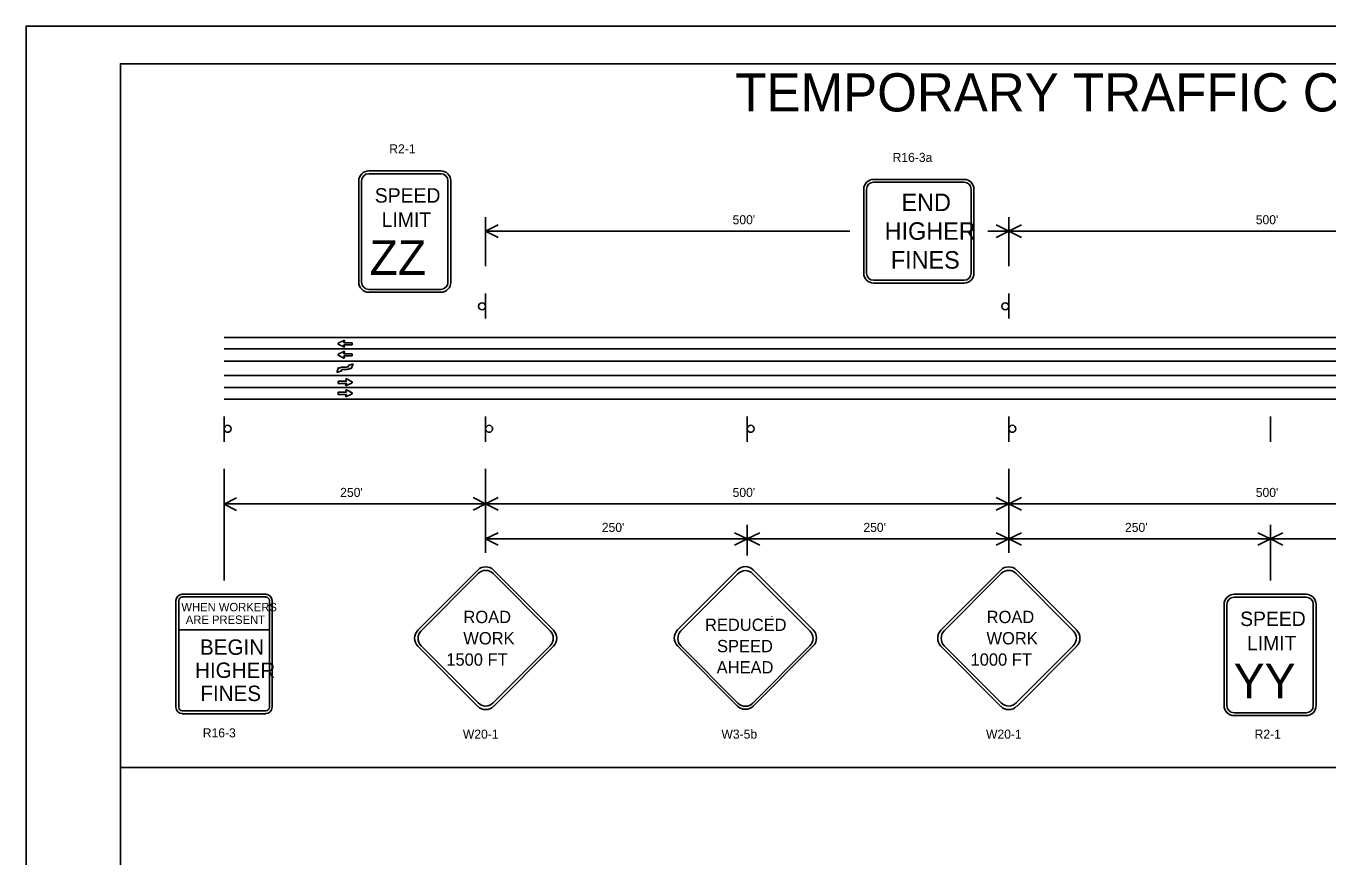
# Model space of a CAD drawing. Extents: x 0 to 34, y 0 to 22.
# Drawn here: x 0 to 17.23, y 11 to 22 of the extents above; entities that cross this region are included whole.
import ezdxf

# ---------------------------------------------------------------- set-up
doc = ezdxf.new("R2010")
doc.units = 0
for name, color, linetype in [('ANNO-SHT', 7, 'Continuous'), ('Level 1', 7, 'Continuous'), ('Level 40', 7, 'Continuous'), ('PlotBorder', 7, 'Continuous'), ('SHADE-GENERIC', 7, 'Continuous'), ('SHT-BNDRY', 7, 'Continuous'), ('SHT-FENCE', 7, 'Continuous')]:
    doc.layers.add(name, color=color, linetype=linetype)

msp = doc.modelspace()

# ---------------------------------------------------------------- linework, layer by layer
at = {"layer": 'Level 1'}
for p, q in [((4.536, 20.082), (4.539, 20.082)), ((4.536, 20.045), (4.539, 20.045)), ((4.539, 20.082), (5.493, 20.082)), ((4.539, 20.045), (5.493, 20.045)), ((4.403, 18.614), (4.403, 19.953)), ((4.44, 18.614), (4.44, 19.953)), ((5.584, 19.953), (5.584, 18.614)), ((5.621, 19.953), (5.621, 18.614)), ((11.087, 18.727), (11.087, 19.839)), ((11.124, 18.727), (11.124, 19.839)), ((11.216, 19.969), (12.416, 19.969)), ((11.216, 19.932), (12.416, 19.932)), ((12.508, 19.839), (12.508, 18.727)), ((12.545, 19.839), (12.545, 18.727)), ((6.082, 19.469), (6.082, 18.82)), ((13.006, 19.469), (13.006, 18.82)), ((6.082, 19.285), (6.082, 19.283)), ((6.082, 19.285), (6.082, 19.283)), ((6.082, 19.283), (10.903, 19.283)), ((12.729, 19.283), (26.854, 19.283)), ((13.006, 19.285), (13.006, 19.283)), ((13.006, 19.285), (13.006, 19.283)), ((12.416, 18.635), (11.216, 18.635)), ((5.493, 18.514), (4.539, 18.514)), ((5.493, 18.476), (4.539, 18.476)), ((6.082, 18.127), (6.082, 18.461)), ((12.416, 18.597), (11.216, 18.597)), ((13.006, 18.127), (13.006, 18.461)), ((2.621, 17.878), (26.854, 17.878)), ((4.132, 17.801), (4.207, 17.838)), ((4.132, 17.788), (4.207, 17.751)), ((4.203, 17.836), (4.203, 17.836)), ((4.216, 17.828), (4.206, 17.813)), ((4.216, 17.761), (4.206, 17.776)), ((4.314, 17.808), (4.208, 17.808)), ((4.314, 17.781), (4.208, 17.781)), ((4.314, 17.808), (4.314, 17.781)), ((2.621, 17.725), (26.854, 17.725)), ((4.132, 17.655), (4.207, 17.692)), ((4.132, 17.642), (4.207, 17.604)), ((4.203, 17.69), (4.203, 17.69)), ((4.216, 17.682), (4.206, 17.667)), ((4.216, 17.614), (4.206, 17.63)), ((4.314, 17.662), (4.208, 17.662)), ((4.314, 17.635), (4.208, 17.635)), ((4.314, 17.662), (4.314, 17.635)), ((2.621, 17.565), (26.854, 17.565)), ((2.621, 17.373), (26.854, 17.373)), ((4.132, 17.298), (4.238, 17.298)), ((4.132, 17.298), (4.132, 17.27)), ((4.132, 17.27), (4.238, 17.27)), ((4.23, 17.318), (4.24, 17.303)), ((4.23, 17.251), (4.24, 17.266)), ((4.314, 17.291), (4.239, 17.328)), ((4.314, 17.278), (4.239, 17.24)), ((4.243, 17.326), (4.243, 17.326)), ((2.621, 17.217), (26.854, 17.217)), ((2.621, 17.06), (26.854, 17.06)), ((4.132, 17.152), (4.238, 17.152)), ((4.132, 17.152), (4.132, 17.124)), ((4.132, 17.124), (4.238, 17.124)), ((4.23, 17.172), (4.24, 17.156)), ((4.23, 17.104), (4.24, 17.12)), ((4.314, 17.144), (4.239, 17.182)), ((4.314, 17.132), (4.239, 17.094)), ((4.243, 17.18), (4.243, 17.18)), ((2.621, 16.83), (2.621, 16.496)), ((6.082, 16.83), (6.082, 16.496)), ((9.544, 16.83), (9.544, 16.496)), ((13.006, 16.83), (13.006, 16.496)), ((16.468, 16.83), (16.468, 16.496)), ((2.621, 16.137), (2.621, 14.66)), ((6.082, 16.137), (6.082, 15.025)), ((13.006, 16.137), (13.006, 15.025)), ((2.621, 15.673), (2.621, 15.672)), ((2.621, 15.673), (26.854, 15.673)), ((6.082, 15.675), (6.082, 15.673)), ((7.006, 15.675), (7.006, 15.673)), ((7.006, 15.675), (7.006, 15.673)), ((7.006, 15.675), (7.006, 15.673)), ((13.006, 15.675), (13.006, 15.673)), ((9.544, 15.395), (9.544, 14.992)), ((16.468, 15.395), (16.468, 14.662)), ((6.082, 15.21), (26.854, 15.21)), ((9.544, 15.212), (9.544, 15.21)), ((13.006, 15.212), (13.006, 15.21)), ((5.184, 14.001), (5.978, 14.798)), ((5.229, 13.995), (5.983, 14.752)), ((6.182, 14.752), (6.936, 13.995)), ((6.187, 14.798), (6.981, 14.001)), ((9.416, 14.802), (8.622, 14.005)), ((9.421, 14.75), (8.667, 13.993)), ((10.374, 13.993), (9.62, 14.75)), ((10.419, 14.005), (9.625, 14.802)), ((12.108, 14.001), (12.902, 14.798)), ((12.153, 13.995), (12.907, 14.752)), ((13.106, 14.752), (13.86, 13.995)), ((13.111, 14.798), (13.905, 14.001)), ((2.067, 14.479), (3.174, 14.479)), ((15.988, 14.477), (15.992, 14.477)), ((15.992, 14.477), (16.945, 14.477)), ((1.984, 12.981), (1.984, 14.395)), ((2.02, 12.981), (2.02, 14.395)), ((2.067, 14.442), (3.174, 14.442)), ((3.221, 14.395), (3.221, 12.981)), ((3.258, 14.395), (3.258, 12.981)), ((15.856, 13.008), (15.856, 14.348)), ((15.892, 13.008), (15.892, 14.348)), ((15.988, 14.439), (15.992, 14.439)), ((15.992, 14.439), (16.945, 14.439)), ((17.036, 14.348), (17.036, 13.008)), ((17.073, 14.348), (17.073, 13.008)), ((9.87, 14.182), (9.871, 14.181)), ((9.87, 14.182), (9.871, 14.181)), ((2.02, 14.006), (3.221, 14.006)), ((5.978, 12.994), (5.184, 13.791)), ((5.983, 13.039), (5.229, 13.796)), ((6.936, 13.796), (6.182, 13.039)), ((6.981, 13.791), (6.187, 12.994)), ((8.622, 13.795), (9.416, 12.998)), ((8.667, 13.794), (9.421, 13.037)), ((9.62, 13.037), (10.374, 13.794)), ((9.625, 12.998), (10.419, 13.795)), ((12.902, 12.994), (12.108, 13.791)), ((12.907, 13.039), (12.153, 13.796)), ((13.86, 13.796), (13.106, 13.039)), ((13.905, 13.791), (13.111, 12.994)), ((3.174, 12.934), (2.067, 12.934)), ((3.174, 12.897), (2.067, 12.897)), ((16.945, 12.908), (15.992, 12.908)), ((16.945, 12.871), (15.992, 12.871)), ((1.25, 12.186), (28.247, 12.186))]:
    msp.add_line(p, q, dxfattribs=at)
for points in [[(6.249, 19.367), (6.082, 19.283), (6.249, 19.2)], [(6.249, 19.367), (6.082, 19.283), (6.249, 19.2)], [(12.84, 19.2), (13.006, 19.283), (12.84, 19.367)], [(13.173, 19.367), (13.006, 19.283), (13.173, 19.2)], [(13.173, 19.367), (13.006, 19.283), (13.173, 19.2)], [(2.787, 15.755), (2.621, 15.672), (2.787, 15.588)], [(5.916, 15.59), (6.082, 15.673), (5.916, 15.757)], [(6.249, 15.757), (6.082, 15.673), (6.249, 15.59)], [(12.84, 15.59), (13.006, 15.673), (12.84, 15.757)], [(13.173, 15.757), (13.006, 15.673), (13.173, 15.59)], [(6.249, 15.293), (6.082, 15.21), (6.249, 15.127)], [(9.378, 15.127), (9.544, 15.21), (9.378, 15.293)], [(9.711, 15.293), (9.544, 15.21), (9.711, 15.127)], [(12.84, 15.127), (13.006, 15.21), (12.84, 15.293)], [(13.173, 15.293), (13.006, 15.21), (13.173, 15.127)], [(16.302, 15.127), (16.468, 15.21), (16.302, 15.293)], [(16.634, 15.293), (16.468, 15.21), (16.634, 15.127)]]:
    msp.add_lwpolyline(points, dxfattribs=at)
for centre, major_axis, start_param, end_param in [((4.536, 19.949), (0, -0.133), 3.141593, 4.712389), ((4.536, 19.949), (0, -0.0957), 3.141593, 4.712389), ((5.489, 19.949), (0, 0.133), 4.712389, 6.283185), ((5.489, 19.949), (0, 0.0957), 4.712389, 6.283185), ((11.216, 19.839), (0, -0.13), 3.141593, 4.712389), ((11.216, 19.839), (0, -0.0927), 3.141593, 4.712389), ((12.416, 19.839), (0, 0.13), 4.712389, 6.283185), ((12.416, 19.839), (0, 0.0927), 4.712389, 6.283185), ((4.536, 18.609), (0, -0.133), 4.712389, 6.283185), ((4.536, 18.609), (0, -0.0957), 4.712389, 6.283185), ((5.489, 18.609), (0, 0.0957), 3.141593, 4.712389), ((5.489, 18.609), (0, 0.133), 3.141593, 4.712389), ((11.216, 18.727), (0, -0.13), 4.712389, 6.283185), ((11.216, 18.727), (0, -0.0927), 4.712389, 6.283185), ((12.416, 18.727), (0, 0.0927), 3.141593, 4.712389), ((12.416, 18.727), (0, 0.13), 3.141593, 4.712389), ((4.135, 17.795), (0, -0.00695), 3.604777, 5.819581), ((4.208, 17.811), (0, -0.00278), 4.123532, 6.282975), ((4.208, 17.778), (0, -0.00278), 3.141383, 5.300826), ((4.21, 17.832), (0, 0.00695), 4.124176, 6.746623), ((4.21, 17.757), (0, -0.00695), 5.819328, 8.441774), ((4.135, 17.648), (0, -0.00695), 3.604777, 5.819581), ((4.208, 17.665), (0, -0.00278), 4.123532, 6.282975), ((4.208, 17.632), (0, -0.00278), 3.141383, 5.300826), ((4.21, 17.686), (0, 0.00695), 4.124176, 6.746623), ((4.21, 17.611), (0, -0.00695), 5.819328, 8.441774), ((4.236, 17.322), (0, -0.00695), 2.678155, 5.300602), ((4.236, 17.247), (0, -0.00695), 4.124596, 6.747043), ((4.238, 17.301), (0, 0.00278), 3.141803, 5.301246), ((4.238, 17.268), (0, 0.00278), 4.123952, 6.283395), ((4.311, 17.284), (0, -0.00695), 0.463604, 2.678408), ((4.236, 17.176), (0, -0.00695), 2.678155, 5.300602), ((4.236, 17.101), (0, -0.00695), 4.124596, 6.747043), ((4.238, 17.155), (0, 0.00278), 3.141803, 5.301246), ((4.238, 17.122), (0, 0.00278), 4.123952, 6.283395), ((4.311, 17.138), (0, -0.00695), 0.463604, 2.678408), ((6.083, 14.693), (0, 0.148), 5.497787, 7.068583), ((9.521, 14.697), (0, -0.148), 2.356194, 3.926991), ((13.006, 14.693), (0, 0.148), 5.497787, 7.068583), ((6.083, 14.653), (0, 0.141), 5.497787, 7.068583), ((9.521, 14.65), (0, -0.141), 2.356194, 3.926991), ((13.006, 14.653), (0, 0.141), 5.497787, 7.068583), ((2.067, 14.395), (0, 0.0834), 0, 1.570796), ((3.174, 14.395), (0, 0.0834), 4.712389, 6.283185), ((15.988, 14.344), (0, -0.133), 3.141593, 4.712389), ((16.941, 14.344), (0, 0.133), 4.712389, 6.283185), ((2.067, 14.395), (0, 0.0463), 0, 1.570796), ((3.174, 14.395), (0, 0.0463), 4.712389, 6.283185), ((15.988, 14.344), (0, -0.0957), 3.141593, 4.712389), ((16.941, 14.344), (0, 0.0957), 4.712389, 6.283185), ((5.289, 13.896), (0, -0.148), 3.926991, 5.497787), ((5.328, 13.896), (0, -0.141), 3.926991, 5.497787), ((6.837, 13.896), (0, 0.141), 3.926991, 5.497787), ((6.876, 13.896), (0, 0.148), 3.926991, 5.497787), ((8.727, 13.9), (0, -0.148), 3.926991, 5.497787), ((8.767, 13.893), (0, -0.141), 3.926991, 5.497787), ((10.275, 13.893), (0, 0.141), 3.926991, 5.497787), ((10.314, 13.9), (0, 0.148), 3.926991, 5.497787), ((12.213, 13.896), (0, -0.148), 3.926991, 5.497787), ((12.252, 13.896), (0, -0.141), 3.926991, 5.497787), ((13.76, 13.896), (0, 0.141), 3.926991, 5.497787), ((13.8, 13.896), (0, 0.148), 3.926991, 5.497787), ((2.067, 12.981), (0, -0.0834), 4.712389, 6.283185), ((2.067, 12.981), (0, -0.0463), 4.712389, 6.283185), ((3.174, 12.981), (0, -0.0463), 0, 1.570796), ((3.174, 12.981), (0, -0.0834), 0, 1.570796), ((6.083, 13.099), (0, 0.148), 2.356194, 3.926991), ((6.083, 13.139), (0, 0.141), 2.356194, 3.926991), ((9.521, 13.103), (0, -0.148), 5.497787, 7.068583), ((9.521, 13.136), (0, -0.141), 5.497787, 7.068583), ((13.006, 13.099), (0, 0.148), 2.356194, 3.926991), ((13.006, 13.139), (0, 0.141), 2.356194, 3.926991), ((15.988, 13.004), (0, -0.133), 4.712389, 6.283185), ((15.988, 13.004), (0, -0.0957), 4.712389, 6.283185), ((16.941, 13.004), (0, 0.0957), 3.141593, 4.712389), ((16.941, 13.004), (0, 0.133), 3.141593, 4.712389)]:
    msp.add_ellipse(centre, major_axis=major_axis, ratio=0.996122, start_param=start_param, end_param=end_param, dxfattribs=at)
for centre, major_axis in [((6.036, 18.289), (0, -0.0463)), ((12.96, 18.289), (0, -0.0463)), ((2.667, 16.668), (0, 0.0463)), ((6.129, 16.668), (0, 0.0463)), ((9.591, 16.668), (0, 0.0463)), ((13.053, 16.668), (0, 0.0463))]:
    msp.add_ellipse(centre, major_axis=major_axis, ratio=0.996122, dxfattribs=at)
at = {"layer": 'Level 40'}
for p, q in [((4.113, 17.413), (4.137, 17.48)), ((4.113, 17.413), (4.137, 17.48)), ((4.137, 17.48), (4.148, 17.469)), ((4.137, 17.48), (4.148, 17.469)), ((4.195, 17.486), (4.246, 17.486)), ((4.195, 17.486), (4.246, 17.486))]:
    msp.add_line(p, q, dxfattribs=at)
msp.add_ellipse((4.195, 17.408), major_axis=(0, 0.0782), ratio=0.996122, start_param=6.278143, end_param=6.939045, dxfattribs=at)
msp.add_ellipse((4.195, 17.408), major_axis=(0, 0.0782), ratio=0.996122, start_param=6.278143, end_param=6.939045, dxfattribs=at)
at = {"layer": 'PlotBorder'}
msp.add_lwpolyline([(0, 0), (34, 0), (34, 22), (0, 22)], close=True, dxfattribs=at)
at = {"layer": 'SHADE-GENERIC'}
for p, q in [((4.207, 17.838), (4.132, 17.801)), ((4.132, 17.788), (4.207, 17.751)), ((4.206, 17.813), (4.216, 17.828)), ((4.216, 17.761), (4.206, 17.776)), ((4.314, 17.808), (4.208, 17.808)), ((4.208, 17.781), (4.314, 17.781)), ((4.314, 17.781), (4.314, 17.808)), ((4.207, 17.692), (4.132, 17.655)), ((4.132, 17.642), (4.207, 17.604)), ((4.206, 17.667), (4.216, 17.682)), ((4.216, 17.614), (4.206, 17.63)), ((4.314, 17.662), (4.208, 17.662)), ((4.208, 17.635), (4.314, 17.635)), ((4.314, 17.635), (4.314, 17.662)), ((4.113, 17.413), (4.137, 17.48)), ((4.18, 17.436), (4.113, 17.413)), ((4.137, 17.48), (4.148, 17.469)), ((4.169, 17.447), (4.18, 17.436)), ((4.195, 17.486), (4.246, 17.486)), ((4.246, 17.455), (4.195, 17.455)), ((4.261, 17.505), (4.328, 17.527)), ((4.272, 17.494), (4.261, 17.505)), ((4.305, 17.46), (4.294, 17.471)), ((4.328, 17.527), (4.305, 17.46)), ((4.132, 17.27), (4.132, 17.298)), ((4.132, 17.298), (4.238, 17.298)), ((4.238, 17.27), (4.132, 17.27)), ((4.24, 17.303), (4.23, 17.318)), ((4.23, 17.251), (4.24, 17.266)), ((4.239, 17.328), (4.314, 17.291)), ((4.314, 17.278), (4.239, 17.24)), ((4.132, 17.124), (4.132, 17.152)), ((4.132, 17.152), (4.238, 17.152)), ((4.238, 17.124), (4.132, 17.124)), ((4.24, 17.156), (4.23, 17.172)), ((4.23, 17.104), (4.24, 17.12)), ((4.239, 17.182), (4.314, 17.144)), ((4.314, 17.132), (4.239, 17.094))]:
    msp.add_line(p, q, dxfattribs=at)
for centre, major_axis, start_param, end_param in [((4.135, 17.795), (0, -0.00695), 3.604777, 5.819581), ((4.21, 17.832), (0, 0.00695), 4.124176, 6.746623), ((4.21, 17.757), (0, -0.00695), 5.819328, 8.441774), ((4.135, 17.648), (0, -0.00695), 3.604777, 5.819581), ((4.208, 17.665), (0, -0.00278), 4.123532, 6.282975), ((4.208, 17.632), (0, -0.00278), 3.141383, 5.300826), ((4.21, 17.686), (0, 0.00695), 4.124176, 6.746623), ((4.21, 17.611), (0, -0.00695), 5.819328, 8.441774), ((4.195, 17.408), (0, 0.0782), 6.278143, 6.939045), ((4.195, 17.408), (0, 0.0469), 6.278143, 6.863542), ((4.246, 17.533), (0, -0.0469), 6.278143, 6.863542), ((4.246, 17.533), (0, -0.0782), 6.278143, 6.939045), ((4.236, 17.322), (0, -0.00695), 2.678155, 5.300602), ((4.236, 17.247), (0, -0.00695), 4.124596, 6.747043), ((4.311, 17.284), (0, -0.00695), 0.463604, 2.678408), ((4.236, 17.176), (0, -0.00695), 2.678155, 5.300602), ((4.236, 17.101), (0, -0.00695), 4.124596, 6.747043), ((4.238, 17.155), (0, 0.00278), 3.141803, 5.301246), ((4.238, 17.122), (0, 0.00278), 4.123952, 6.283395), ((4.311, 17.138), (0, -0.00695), 0.463604, 2.678408)]:
    msp.add_ellipse(centre, major_axis=major_axis, ratio=0.996122, start_param=start_param, end_param=end_param, dxfattribs=at)
at = {"layer": 'SHT-BNDRY'}
msp.add_lwpolyline([(1.25, 0.5), (33.5, 0.5), (33.5, 21.5), (1.25, 21.5)], close=True, dxfattribs=at)
at = {"layer": 'SHT-FENCE'}
msp.add_lwpolyline([(0, 22), (34, 22), (34, 0), (0, 0)], close=True, dxfattribs=at)
msp.add_lwpolyline([(0, 22), (34, 22), (34, 0), (0, 0)], close=True, dxfattribs=at)

# ---------------------------------------------------------------- texts
at = {"layer": 'ANNO-SHT'}
msp.add_text('TEMPORARY TRAFFIC CONTROL PLAN SHEET', height=0.50546, dxfattribs=at).set_placement((9.387, 20.869))
at = {"layer": 'Level 1'}
for s, height, p in [('R2-1', 0.12, (4.807, 20.314)), ('R16-3a', 0.12, (11.468, 20.201)), ('SPEED', 0.1915, (4.616, 19.662)), ('END', 0.2317, (11.586, 19.55)), ('LIMIT', 0.1913, (4.707, 19.341)), ("500'", 0.12, (9.351, 19.376)), ("500'", 0.12, (16.275, 19.376)), ('HIGHER', 0.2317, (11.363, 19.17)), ('ZZ', 0.4594, (4.546, 18.705)), ('FINES', 0.2317, (11.445, 18.788)), ("250'", 0.12, (4.158, 15.766)), ("500'", 0.12, (9.351, 15.766)), ("500'", 0.12, (16.275, 15.766)), ("250'", 0.12, (7.62, 15.303)), ("250'", 0.12, (11.082, 15.303)), ("250'", 0.12, (14.544, 15.303)), ('WHEN WORKERS', 0.11121, (2.056, 14.252)), ('ARE PRESENT', 0.11121, (2.114, 14.085)), ('ROAD', 0.1631, (5.789, 14.096)), ('REDUCED', 0.1631, (8.986, 13.992)), ('ROAD', 0.1631, (12.713, 14.096)), ('SPEED', 0.1915, (16.068, 14.057)), ('WORK', 0.1631, (5.787, 13.814)), ('WORK', 0.1631, (12.711, 13.814)), ('BEGIN', 0.2039, (2.302, 13.676)), ('SPEED', 0.1631, (9.145, 13.71)), ('LIMIT', 0.1913, (16.159, 13.736)), (' 1500 FT', 0.1631, (5.501, 13.532)), ('1000 FT', 0.1631, (12.5, 13.532)), ('HIGHER', 0.2039, (2.237, 13.37)), ('AHEAD', 0.1631, (9.14, 13.429)), ('YY', 0.4594, (15.982, 13.1)), ('FINES', 0.2039, (2.307, 13.064)), ('R16-3', 0.12, (2.339, 12.583)), ('W20-1', 0.12, (5.781, 12.566)), ('W3-5b', 0.12, (9.203, 12.566)), ('W20-1', 0.12, (12.705, 12.566)), ('R2-1', 0.12, (16.259, 12.566))]:
    msp.add_text(s, height=height, dxfattribs=at).set_placement(p)

doc.saveas('drawing.dxf')
